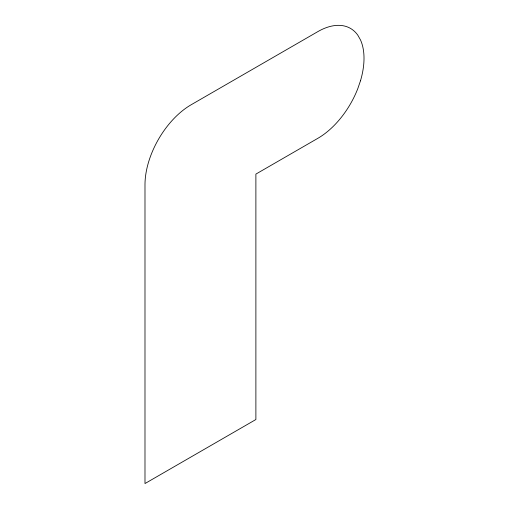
<?xml version="1.0" encoding="UTF-8"?>
<svg xmlns="http://www.w3.org/2000/svg" width="509" height="509" viewBox="0 0 509 509"><rect width="100%" height="100%" fill="white"/><g stroke="black" fill="none" stroke-linecap="round" stroke-linejoin="round"><path stroke-width="0.76" d="M360.493 80.766L357.821 88.566A65.343 37.73 -60 0 1 317.801 138.346L255.887 174.097L255.887 419.524L144.989 483.55L144.989 184.767A65.343 37.73 -60 0 1 191.199 104.733L317.801 31.641A65.343 37.73 -60 0 1 357.821 35.216L360.493 39.931A65.343 37.73 -60 0 1 360.493 80.766"/></g></svg>
